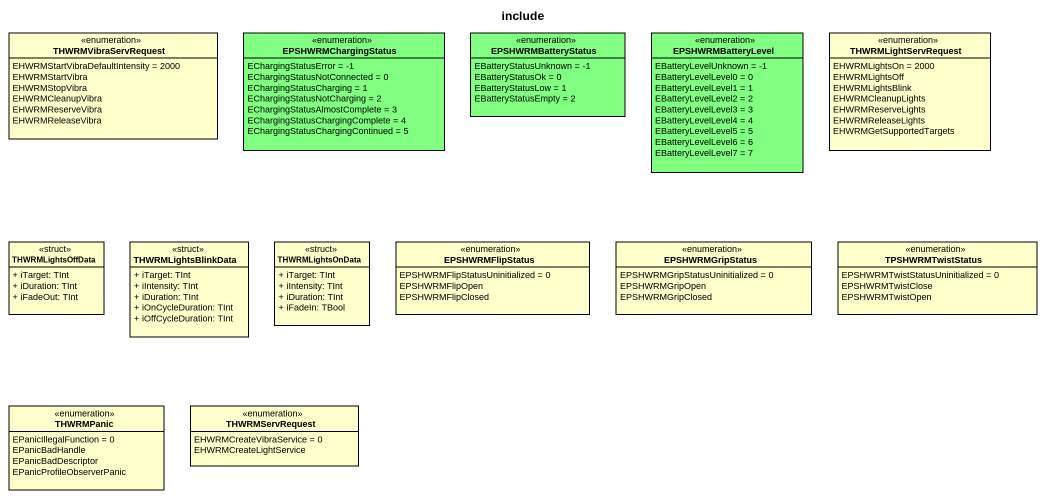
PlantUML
@startuml
title include
hide circle
hide empty members
skinparam classAttributeIconSize 0
enum THWRMVibraServRequest {
  EHWRMStartVibraDefaultIntensity = 2000
  EHWRMStartVibra
  EHWRMStopVibra
  EHWRMCleanupVibra
  EHWRMReserveVibra
  EHWRMReleaseVibra
}
enum EPSHWRMChargingStatus #80FF80 {
  EChargingStatusError = -1
  EChargingStatusNotConnected = 0
  EChargingStatusCharging = 1
  EChargingStatusNotCharging = 2
  EChargingStatusAlmostComplete = 3
  EChargingStatusChargingComplete = 4
  EChargingStatusChargingContinued = 5
}
enum EPSHWRMBatteryStatus #80FF80 {
  EBatteryStatusUnknown = -1
  EBatteryStatusOk = 0
  EBatteryStatusLow = 1
  EBatteryStatusEmpty = 2
}
enum EPSHWRMBatteryLevel #80FF80 {
  EBatteryLevelUnknown = -1
  EBatteryLevelLevel0 = 0
  EBatteryLevelLevel1 = 1
  EBatteryLevelLevel2 = 2
  EBatteryLevelLevel3 = 3
  EBatteryLevelLevel4 = 4
  EBatteryLevelLevel5 = 5
  EBatteryLevelLevel6 = 6
  EBatteryLevelLevel7 = 7
}
enum THWRMLightServRequest {
  EHWRMLightsOn = 2000
  EHWRMLightsOff
  EHWRMLightsBlink
  EHWRMCleanupLights
  EHWRMReserveLights
  EHWRMReleaseLights
  EHWRMGetSupportedTargets
}
class THWRMLightsOffData <<struct>> {
  + iTarget: TInt
  + iDuration: TInt
  + iFadeOut: TInt
}
class THWRMLightsBlinkData <<struct>> {
  + iTarget: TInt
  + iIntensity: TInt
  + iDuration: TInt
  + iOnCycleDuration: TInt
  + iOffCycleDuration: TInt
}
class THWRMLightsOnData <<struct>> {
  + iTarget: TInt
  + iIntensity: TInt
  + iDuration: TInt
  + iFadeIn: TBool
}
enum EPSHWRMFlipStatus {
  EPSHWRMFlipStatusUninitialized = 0
  EPSHWRMFlipOpen
  EPSHWRMFlipClosed
}
enum EPSHWRMGripStatus {
  EPSHWRMGripStatusUninitialized = 0
  EPSHWRMGripOpen
  EPSHWRMGripClosed
}
enum TPSHWRMTwistStatus {
  EPSHWRMTwistStatusUninitialized = 0
  EPSHWRMTwistClose
  EPSHWRMTwistOpen
}
enum THWRMPanic {
  EPanicIllegalFunction = 0
  EPanicBadHandle
  EPanicBadDescriptor
  EPanicProfileObserverPanic
}
enum THWRMServRequest {
  EHWRMCreateVibraService = 0
  EHWRMCreateLightService
}
@enduml
